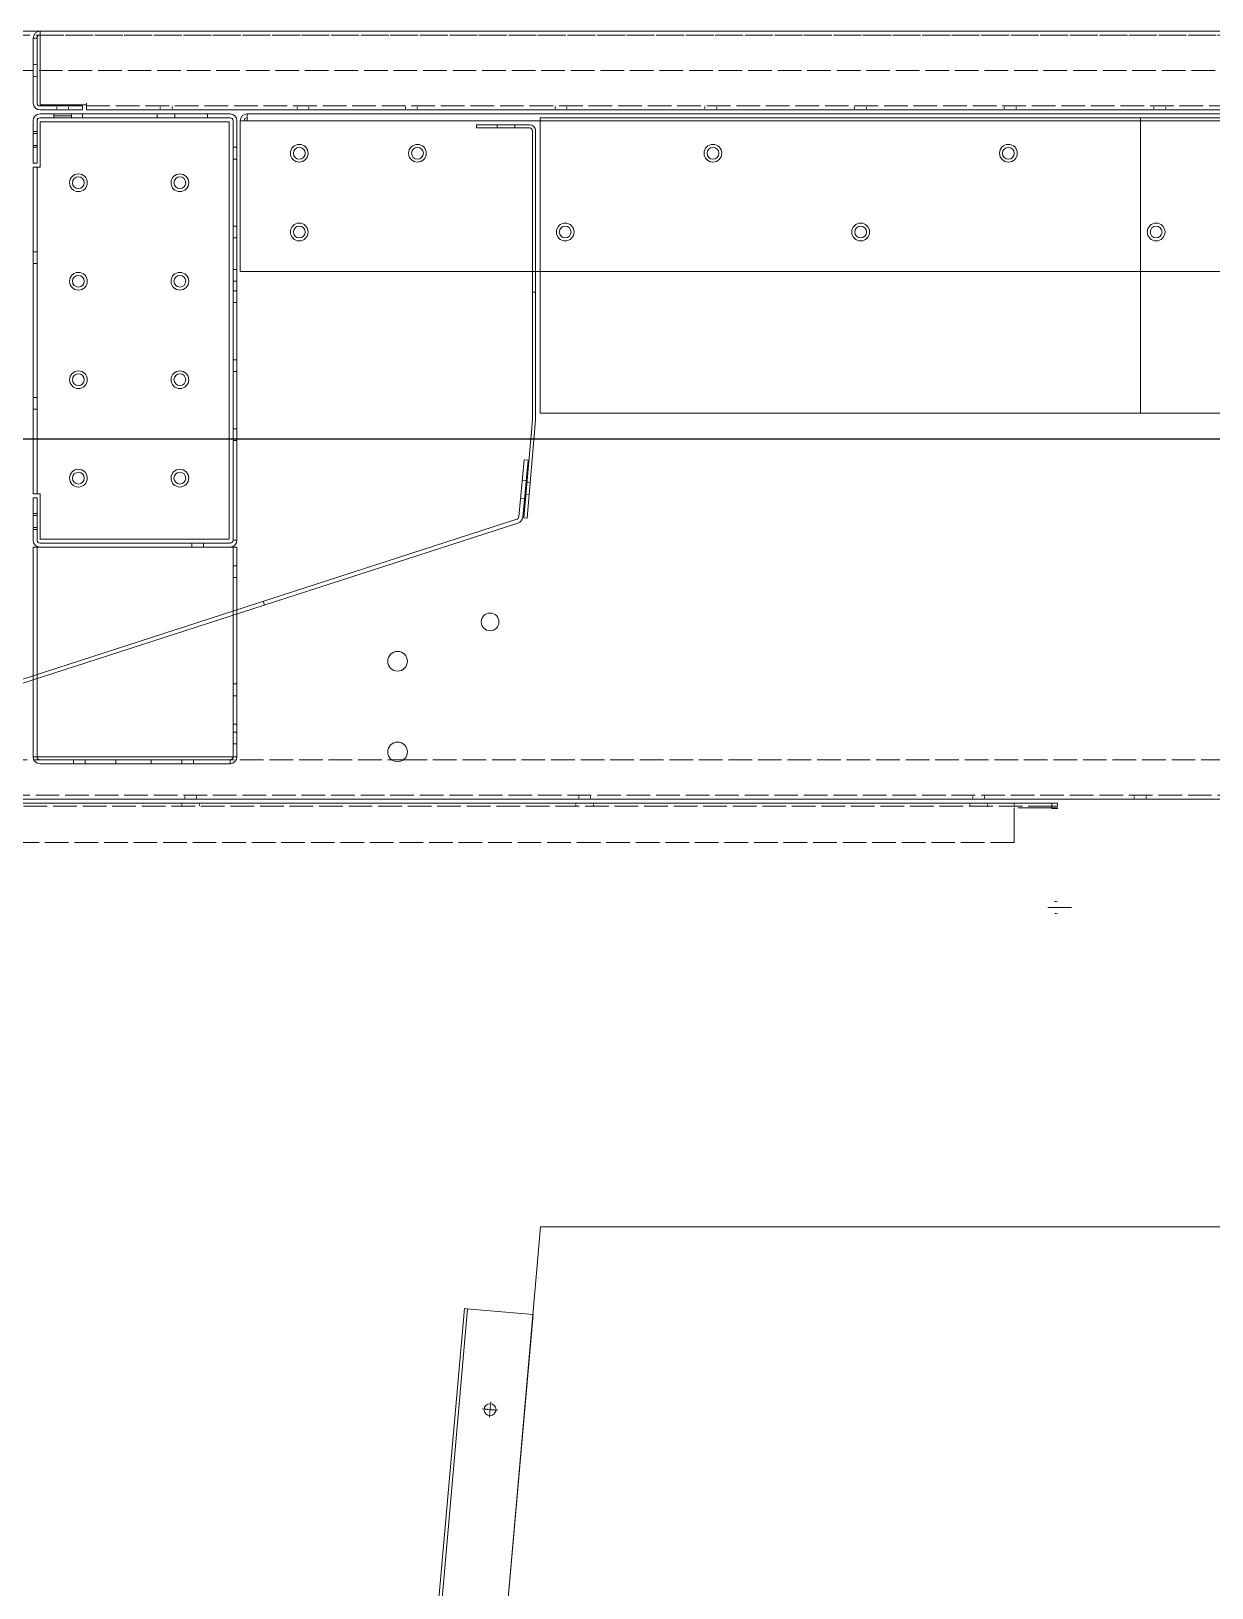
# Model space of a CAD drawing. Header units: millimetres. Extents: x 2023 to 34286, y 1728 to 24542.
# Drawn here: x 16932 to 17532, y 12499 to 13290 of the extents above; entities that cross this region are included whole.
import ezdxf

# ---------------------------------------------------------------- set-up
doc = ezdxf.new("R2010")
doc.units = ezdxf.units.MM
doc.linetypes.add('DASHDOT', pattern=[18.5, 12, -3, 0.5, -3])
doc.linetypes.add('DASHED', pattern=[15, 12, -3])

# ---------------------------------------------------------------- blocks, each defined once
blk = doc.blocks.new('A$C51234923')
at = {"color": 7, "lineweight": 15}
for p, q in [((3.5, 189), (3.5, 212)), ((3.5, 212), (99.5, 212)), ((99.5, 0), (99.5, 212)), ((0, 189), (0, 23)), ((3.5, 189), (0, 189)), ((2, 189), (2, 23)), ((0, 146), (2, 146)), ((0, 140), (2, 140)), ((0, 72), (2, 72)), ((0, 66), (2, 66)), ((3.5, 23), (0, 23)), ((3.5, 0), (3.5, 23)), ((99.5, 0), (3.5, 0))]:
    blk.add_line(p, q, dxfattribs=at)
for centre in [(23, 181), (74.5, 181), (23, 131), (74.5, 131), (23, 81), (74.5, 81), (23, 31), (74.5, 31)]:
    blk.add_circle(centre, 3, dxfattribs=at)
blk = doc.blocks.new('A$C30944BC8')
at = {"color": 7, "lineweight": 13, "ltscale": 0.007292}
for p in [(3.5, 190.24), (0, 186.74)]:
    blk.add_line(p, (3.5, 186.74), dxfattribs=at)
at = {"color": 7, "lineweight": 13}
for p, q in [((1673.5, 190.24), (3.5, 190.24)), ((3.5, 186.74), (1673.5, 186.74)), ((0, 110.24), (1677, 110.24))]:
    blk.add_line(p, q, dxfattribs=at)
at = {"color": 7, "lineweight": 13, "ltscale": 0.159375}
blk.add_line((0, 110.24), (0, 186.74), dxfattribs=at)
at = {"color": 7, "lineweight": 13}
for centre in [(30, 170.24), (90, 170.24), (240, 170.24), (390, 170.24), (30, 130.24), (165, 130.24), (315, 130.24), (465, 130.24)]:
    blk.add_circle(centre, 3, dxfattribs=at)
for radius in [3.5, 1.5]:
    blk.add_arc((3.5, 186.74), radius, 90, 180, dxfattribs=at)
blk = doc.blocks.new('A$C6A4A1024')
at = {"color": 7, "lineweight": 15}
for p, q in [((0, 195), (0, 216.5)), ((2, 195), (2, 216.5)), ((3.5, 220), (100, 220)), ((3.5, 218), (100, 218)), ((10.5, 220), (10.5, 218)), ((10.5, 220), (10.5, 218)), ((10.5, 220), (10.5, 218)), ((10.5, 220), (10.5, 218)), ((10.5, 220), (10.5, 218)), ((10.5, 220), (10.5, 218)), ((10.5, 220), (10.5, 218)), ((10.5, 220), (10.5, 218)), ((10.5, 220), (10.5, 218)), ((10.5, 220), (10.5, 218)), ((10.5, 220), (10.5, 218)), ((10.5, 220), (10.5, 218)), ((10.5, 220), (10.5, 218)), ((10.5, 220), (10.5, 218)), ((10.5, 220), (10.5, 218)), ((10.5, 220), (10.5, 218)), ((10.5, 220), (10.5, 218)), ((10.5, 220), (10.5, 218)), ((10.5, 220), (10.5, 218)), ((10.5, 220), (10.5, 218)), ((10.5, 220), (10.5, 218)), ((10.5, 220), (10.5, 218)), ((10.5, 220), (10.5, 218)), ((10.5, 220), (10.5, 218)), ((10.5, 220), (10.5, 218)), ((10.5, 220), (10.5, 218)), ((10.5, 220), (10.5, 218)), ((10.5, 220), (10.5, 218)), ((10.5, 220), (10.5, 218)), ((10.5, 220), (10.5, 218)), ((10.5, 220), (10.5, 218)), ((10.5, 220), (10.5, 218)), ((10.5, 220), (10.5, 218)), ((10.5, 220), (10.5, 218)), ((10.5, 220), (10.5, 218)), ((10.5, 220), (10.5, 218)), ((10.5, 220), (10.5, 218)), ((10.5, 220), (10.5, 218)), ((10.5, 220), (10.5, 218)), ((10.5, 220), (10.5, 218)), ((10.5, 220), (10.5, 218)), ((10.5, 220), (10.5, 218)), ((10.5, 220), (10.5, 218)), ((10.5, 220), (10.5, 218)), ((10.5, 220), (10.5, 218)), ((10.5, 220), (10.5, 218)), ((10.5, 220), (10.5, 218)), ((10.5, 220), (10.5, 218)), ((19.5, 220), (19.5, 218)), ((19.5, 220), (19.5, 218)), ((19.5, 220), (19.5, 218)), ((19.5, 220), (19.5, 218)), ((19.5, 220), (19.5, 218)), ((19.5, 220), (19.5, 218)), ((19.5, 220), (19.5, 218)), ((19.5, 220), (19.5, 218)), ((19.5, 220), (19.5, 218)), ((19.5, 220), (19.5, 218)), ((19.5, 220), (19.5, 218)), ((19.5, 220), (19.5, 218)), ((19.5, 220), (19.5, 218)), ((19.5, 220), (19.5, 218)), ((19.5, 220), (19.5, 218)), ((19.5, 220), (19.5, 218)), ((19.5, 220), (19.5, 218)), ((19.5, 220), (19.5, 218)), ((19.5, 220), (19.5, 218)), ((19.5, 220), (19.5, 218)), ((19.5, 220), (19.5, 218)), ((19.5, 220), (19.5, 218)), ((19.5, 220), (19.5, 218)), ((19.5, 220), (19.5, 218)), ((19.5, 220), (19.5, 218)), ((19.5, 220), (19.5, 218)), ((19.5, 220), (19.5, 218)), ((19.5, 220), (19.5, 218)), ((19.5, 220), (19.5, 218)), ((19.5, 220), (19.5, 218)), ((19.5, 220), (19.5, 218)), ((19.5, 220), (19.5, 218)), ((19.5, 220), (19.5, 218)), ((19.5, 220), (19.5, 218)), ((19.5, 220), (19.5, 218)), ((19.5, 220), (19.5, 218)), ((19.5, 220), (19.5, 218)), ((19.5, 220), (19.5, 218)), ((19.5, 220), (19.5, 218)), ((19.5, 220), (19.5, 218)), ((19.5, 220), (19.5, 218)), ((19.5, 220), (19.5, 218)), ((19.5, 220), (19.5, 218)), ((19.5, 220), (19.5, 218)), ((19.5, 220), (19.5, 218)), ((19.5, 220), (19.5, 218)), ((19.5, 220), (19.5, 218)), ((19.5, 220), (19.5, 218)), ((25, 220), (25, 218)), ((63, 220), (63, 218)), ((63, 220), (63, 218)), ((63, 220), (63, 218)), ((63, 220), (63, 218)), ((63, 220), (63, 218)), ((63, 220), (63, 218)), ((72, 220), (72, 218)), ((72, 220), (72, 218)), ((72, 220), (72, 218)), ((72, 220), (72, 218)), ((72, 220), (72, 218)), ((72, 220), (72, 218)), ((88.5, 220), (88.5, 218)), ((101.5, 3.5), (101.5, 216.5)), ((103.5, 3.5), (103.5, 216.5)), ((0, 211), (2, 211)), ((0, 211), (2, 211)), ((0, 211), (2, 211)), ((0, 211), (2, 211)), ((0, 211), (2, 211)), ((0, 211), (2, 211)), ((0, 211), (2, 211)), ((0, 211), (2, 211)), ((0, 211), (2, 211)), ((0, 211), (2, 211)), ((0, 211), (2, 211)), ((0, 211), (2, 211)), ((0, 210), (2, 210)), ((0, 210), (2, 210)), ((0, 210), (2, 210)), ((0, 210), (2, 210)), ((0, 210), (2, 210)), ((0, 210), (2, 210)), ((0, 210), (2, 210)), ((0, 210), (2, 210)), ((0, 210), (2, 210)), ((0, 210), (2, 210)), ((0, 210), (2, 210)), ((0, 210), (2, 210)), ((0, 210), (2, 210)), ((0, 210), (2, 210)), ((0, 210), (2, 210)), ((0, 210), (2, 210)), ((0, 210), (2, 210)), ((0, 210), (2, 210)), ((0, 210), (2, 210)), ((0, 210), (2, 210)), ((0, 210), (2, 210)), ((0, 210), (2, 210)), ((0, 210), (2, 210)), ((0, 210), (2, 210)), ((0, 210), (2, 210)), ((0, 210), (2, 210)), ((0, 210), (2, 210)), ((0, 210), (2, 210)), ((0, 210), (2, 210)), ((0, 210), (2, 210)), ((0, 210), (2, 210)), ((0, 204), (2, 204)), ((0, 204), (2, 204)), ((0, 204), (2, 204)), ((0, 204), (2, 204)), ((0, 204), (2, 204)), ((0, 204), (2, 204)), ((0, 204), (2, 204)), ((0, 204), (2, 204)), ((0, 204), (2, 204)), ((0, 204), (2, 204)), ((0, 204), (2, 204)), ((0, 204), (2, 204)), ((0, 204), (2, 204)), ((0, 204), (2, 204)), ((0, 204), (2, 204)), ((0, 204), (2, 204)), ((0, 204), (2, 204)), ((0, 204), (2, 204)), ((0, 204), (2, 204)), ((0, 204), (2, 204)), ((0, 204), (2, 204)), ((0, 204), (2, 204)), ((0, 204), (2, 204)), ((0, 204), (2, 204)), ((0, 204), (2, 204)), ((0, 204), (2, 204)), ((0, 204), (2, 204)), ((0, 204), (2, 204)), ((0, 204), (2, 204)), ((0, 204), (2, 204)), ((0, 204), (2, 204)), ((0, 203), (2, 203)), ((0, 203), (2, 203)), ((0, 203), (2, 203)), ((0, 203), (2, 203)), ((0, 203), (2, 203)), ((0, 203), (2, 203)), ((0, 203), (2, 203)), ((0, 203), (2, 203)), ((0, 203), (2, 203)), ((0, 203), (2, 203)), ((0, 203), (2, 203)), ((0, 203), (2, 203)), ((103.5, 203), (101.5, 203)), ((103.5, 203), (101.5, 203)), ((103.5, 203), (101.5, 203)), ((103.5, 203), (101.5, 203)), ((103.5, 203), (101.5, 203)), ((103.5, 203), (101.5, 203)), ((103.5, 203), (101.5, 203)), ((103.5, 203), (101.5, 203)), ((103.5, 203), (101.5, 203)), ((103.5, 203), (101.5, 203)), ((103.5, 203), (101.5, 203)), ((103.5, 203), (101.5, 203)), ((103.5, 203), (101.5, 203)), ((103.5, 203), (101.5, 203)), ((103.5, 203), (101.5, 203)), ((103.5, 203), (101.5, 203)), ((103.5, 203), (101.5, 203)), ((103.5, 203), (101.5, 203)), ((103.5, 203), (101.5, 203)), ((103.5, 203), (101.5, 203)), ((103.5, 203), (101.5, 203)), ((103.5, 203), (101.5, 203)), ((103.5, 203), (101.5, 203)), ((103.5, 203), (101.5, 203)), ((2, 195), (0, 195)), ((103.5, 197), (101.5, 197)), ((103.5, 197), (101.5, 197)), ((103.5, 197), (101.5, 197)), ((103.5, 197), (101.5, 197)), ((103.5, 197), (101.5, 197)), ((103.5, 197), (101.5, 197)), ((103.5, 197), (101.5, 197)), ((103.5, 197), (101.5, 197)), ((103.5, 197), (101.5, 197)), ((103.5, 197), (101.5, 197)), ((103.5, 197), (101.5, 197)), ((103.5, 197), (101.5, 197)), ((103.5, 197), (101.5, 197)), ((103.5, 197), (101.5, 197)), ((103.5, 197), (101.5, 197)), ((103.5, 197), (101.5, 197)), ((103.5, 197), (101.5, 197)), ((103.5, 197), (101.5, 197)), ((103.5, 197), (101.5, 197)), ((103.5, 197), (101.5, 197)), ((103.5, 197), (101.5, 197)), ((103.5, 197), (101.5, 197)), ((103.5, 197), (101.5, 197)), ((103.5, 197), (101.5, 197)), ((103.5, 163), (101.5, 163)), ((103.5, 163), (101.5, 163)), ((103.5, 163), (101.5, 163)), ((103.5, 163), (101.5, 163)), ((103.5, 163), (101.5, 163)), ((103.5, 163), (101.5, 163)), ((103.5, 163), (101.5, 163)), ((103.5, 163), (101.5, 163)), ((103.5, 163), (101.5, 163)), ((103.5, 163), (101.5, 163)), ((103.5, 163), (101.5, 163)), ((103.5, 163), (101.5, 163)), ((103.5, 163), (101.5, 163)), ((103.5, 163), (101.5, 163)), ((103.5, 163), (101.5, 163)), ((103.5, 163), (101.5, 163)), ((103.5, 163), (101.5, 163)), ((103.5, 163), (101.5, 163)), ((103.5, 163), (101.5, 163)), ((103.5, 163), (101.5, 163)), ((103.5, 163), (101.5, 163)), ((103.5, 163), (101.5, 163)), ((103.5, 163), (101.5, 163)), ((103.5, 163), (101.5, 163)), ((103.5, 163), (101.5, 163)), ((103.5, 163), (101.5, 163)), ((103.5, 163), (101.5, 163)), ((103.5, 157), (101.5, 157)), ((103.5, 157), (101.5, 157)), ((103.5, 157), (101.5, 157)), ((103.5, 157), (101.5, 157)), ((103.5, 157), (101.5, 157)), ((103.5, 157), (101.5, 157)), ((103.5, 157), (101.5, 157)), ((103.5, 157), (101.5, 157)), ((103.5, 157), (101.5, 157)), ((103.5, 157), (101.5, 157)), ((103.5, 157), (101.5, 157)), ((103.5, 157), (101.5, 157)), ((103.5, 157), (101.5, 157)), ((103.5, 157), (101.5, 157)), ((103.5, 157), (101.5, 157)), ((103.5, 157), (101.5, 157)), ((103.5, 157), (101.5, 157)), ((103.5, 157), (101.5, 157)), ((103.5, 157), (101.5, 157)), ((103.5, 157), (101.5, 157)), ((103.5, 157), (101.5, 157)), ((103.5, 157), (101.5, 157)), ((103.5, 157), (101.5, 157)), ((103.5, 157), (101.5, 157)), ((103.5, 157), (101.5, 157)), ((103.5, 157), (101.5, 157)), ((103.5, 157), (101.5, 157)), ((103.5, 141), (101.5, 141)), ((103.5, 141), (101.5, 141)), ((103.5, 141), (101.5, 141)), ((103.5, 141), (101.5, 141)), ((103.5, 141), (101.5, 141)), ((103.5, 141), (101.5, 141)), ((103.5, 141), (101.5, 141)), ((103.5, 141), (101.5, 141)), ((103.5, 135), (101.5, 135)), ((103.5, 135), (101.5, 135)), ((103.5, 135), (101.5, 135)), ((103.5, 135), (101.5, 135)), ((103.5, 135), (101.5, 135)), ((103.5, 135), (101.5, 135)), ((103.5, 135), (101.5, 135)), ((103.5, 135), (101.5, 135)), ((103.5, 130.11), (101.5, 130.11)), ((103.5, 130.11), (101.5, 130.11)), ((103.5, 124.11), (101.5, 124.11)), ((103.5, 124.11), (101.5, 124.11)), ((103.5, 95.11), (101.5, 95.11)), ((103.5, 95.11), (101.5, 95.11)), ((103.5, 89.11), (101.5, 89.11)), ((103.5, 89.11), (101.5, 89.11)), ((103.5, 60.11), (101.5, 60.11)), ((103.5, 60.11), (101.5, 60.11)), ((103.5, 54.11), (101.5, 54.11)), ((103.5, 54.11), (101.5, 54.11)), ((0, 25), (0, 3.5)), ((0, 25), (0, 3.5)), ((2, 25), (0, 25)), ((2, 25), (0, 25)), ((2, 25), (2, 3.5)), ((2, 25), (2, 3.5)), ((0, 17), (2, 17)), ((0, 17), (2, 17)), ((0, 17), (2, 17)), ((0, 17), (2, 17)), ((0, 17), (2, 17)), ((0, 17), (2, 17)), ((0, 17), (2, 17)), ((0, 17), (2, 17)), ((0, 17), (2, 17)), ((0, 17), (2, 17)), ((0, 17), (2, 17)), ((0, 17), (2, 17)), ((0, 16), (2, 16)), ((0, 16), (2, 16)), ((0, 16), (2, 16)), ((0, 16), (2, 16)), ((0, 16), (2, 16)), ((0, 16), (2, 16)), ((0, 16), (2, 16)), ((0, 16), (2, 16)), ((0, 16), (2, 16)), ((0, 16), (2, 16)), ((0, 16), (2, 16)), ((0, 16), (2, 16)), ((0, 16), (2, 16)), ((0, 16), (2, 16)), ((0, 16), (2, 16)), ((0, 16), (2, 16)), ((0, 16), (2, 16)), ((0, 16), (2, 16)), ((0, 16), (2, 16)), ((0, 16), (2, 16)), ((0, 16), (2, 16)), ((0, 16), (2, 16)), ((0, 16), (2, 16)), ((0, 16), (2, 16)), ((0, 16), (2, 16)), ((0, 16), (2, 16)), ((0, 10), (2, 10)), ((0, 10), (2, 10)), ((0, 10), (2, 10)), ((0, 10), (2, 10)), ((0, 10), (2, 10)), ((0, 10), (2, 10)), ((0, 10), (2, 10)), ((0, 10), (2, 10)), ((0, 10), (2, 10)), ((0, 10), (2, 10)), ((0, 10), (2, 10)), ((0, 10), (2, 10)), ((0, 10), (2, 10)), ((0, 10), (2, 10)), ((0, 10), (2, 10)), ((0, 10), (2, 10)), ((0, 10), (2, 10)), ((0, 10), (2, 10)), ((0, 10), (2, 10)), ((0, 10), (2, 10)), ((0, 10), (2, 10)), ((0, 10), (2, 10)), ((0, 10), (2, 10)), ((0, 10), (2, 10)), ((0, 10), (2, 10)), ((0, 10), (2, 10)), ((0, 9), (2, 9)), ((0, 9), (2, 9)), ((0, 9), (2, 9)), ((0, 9), (2, 9)), ((0, 9), (2, 9)), ((0, 9), (2, 9)), ((0, 9), (2, 9)), ((0, 9), (2, 9)), ((0, 9), (2, 9)), ((0, 9), (2, 9)), ((0, 9), (2, 9)), ((0, 9), (2, 9)), ((3.5, 2), (100, 2)), ((100, 2), (3.5, 2)), ((3.5, 0), (100, 0)), ((3.5, 0), (100, 0)), ((80.5, 0), (80.5, 2)), ((80.5, 0), (80.5, 2)), ((80.5, 0), (80.5, 2)), ((80.5, 0), (80.5, 2)), ((80.5, 0), (80.5, 2)), ((80.5, 0), (80.5, 2)), ((80.5, 0), (80.5, 2)), ((80.5, 0), (80.5, 2)), ((80.5, 0), (80.5, 2)), ((80.5, 0), (80.5, 2)), ((86.5, 0), (86.5, 2)), ((86.5, 0), (86.5, 2)), ((86.5, 0), (86.5, 2)), ((86.5, 0), (86.5, 2)), ((86.5, 0), (86.5, 2)), ((86.5, 0), (86.5, 2)), ((86.5, 0), (86.5, 2)), ((86.5, 0), (86.5, 2)), ((86.5, 0), (86.5, 2)), ((86.5, 0), (86.5, 2)), ((103.5, 3.5), (101.5, 3.5))]:
    blk.add_line(p, q, dxfattribs=at)
for centre, radius, start, end in [((3.5, 216.5), 3.5, 90, 179.99999), ((3.5, 216.5), 1.5, 90, 179.99999), ((100, 216.5), 3.5, 0, 90), ((100, 216.5), 1.5, 0, 90), ((3.5, 3.5), 3.5, 180.00001, 270), ((3.5, 3.5), 1.5, 180.00001, 270), ((100, 3.5), 3.5, 270, 0), ((100, 3.5), 1.5, 270, 0)]:
    blk.add_arc(centre, radius, start, end, dxfattribs=at)
blk = doc.blocks.new('A$C7B6532BF')
at = {"color": 5, "lineweight": 5}
for p, q in [((239.09, 2732.76), (0, 0)), ((848.69, 2732.76), (239.09, 2732.76))]:
    blk.add_line(p, q, dxfattribs=at)
blk = doc.blocks.new('A$C493D0A01')
at = {"lineweight": 5}
blk.add_blockref('A$C7B6532BF', (0, 0), dxfattribs=at)
blk = doc.blocks.new('A$C7AFD6E2C')
at = {"color": 7, "lineweight": 13}
for p, q in [((1778.5, 40), (3.5, 40)), ((1755, 0), (27, 0))]:
    blk.add_line(p, q, dxfattribs=at)
at = {"color": 7, "lineweight": 13, "ltscale": 0.007292}
blk.add_line((1778.5, 36.5), (1778.5, 40), dxfattribs=at)
at = {"color": 7, "linetype": 'DASHED', "lineweight": 13}
for p, q in [((1778.5, 38), (3.5, 38)), ((1755, 2), (27, 2))]:
    blk.add_line(p, q, dxfattribs=at)
at = {"color": 7, "lineweight": 13, "ltscale": 0.070833}
blk.add_line((1778.5, 2.5), (1778.5, 36.5), dxfattribs=at)
at = {"color": 7, "lineweight": 13, "ltscale": 0.004167}
for p, q in [((1780, 36.5), (1782, 36.5)), ((1757, 2), (1757, 0))]:
    blk.add_line(p, q, dxfattribs=at)
at = {"color": 7, "lineweight": 13, "ltscale": 0.06875}
for p, q in [((1780, 36.5), (1780, 3.5)), ((1782, 3.5), (1782, 36.5))]:
    blk.add_line(p, q, dxfattribs=at)
at = {"color": 7, "linetype": 'DASHED', "lineweight": 13, "ltscale": 0.004167}
for p, q in [((1780, 23), (1782, 23)), ((1780, 23), (1782, 23)), ((1780, 23), (1782, 23)), ((1780, 23), (1782, 23)), ((1780, 23), (1782, 23)), ((1780, 23), (1782, 23)), ((1780, 23), (1782, 23)), ((1780, 23), (1782, 23)), ((1780, 17), (1782, 17)), ((1780, 17), (1782, 17)), ((1780, 17), (1782, 17)), ((1780, 17), (1782, 17)), ((1780, 17), (1782, 17)), ((1780, 17), (1782, 17)), ((1780, 17), (1782, 17)), ((1780, 17), (1782, 17)), ((1207, 2), (1207, 0)), ((1207, 2), (1207, 0)), ((1213, 2), (1213, 0)), ((1213, 2), (1213, 0)), ((1283, 2), (1283, 0)), ((1283, 2), (1283, 0)), ((1289, 2), (1289, 0)), ((1289, 2), (1289, 0)), ((1359, 2), (1359, 0)), ((1359, 2), (1359, 0)), ((1365, 2), (1365, 0)), ((1365, 2), (1365, 0)), ((1435, 2), (1435, 0)), ((1435, 2), (1435, 0)), ((1441, 2), (1441, 0)), ((1441, 2), (1441, 0)), ((1511, 2), (1511, 0)), ((1511, 2), (1511, 0)), ((1517, 2), (1517, 0)), ((1517, 2), (1517, 0)), ((1587, 2), (1587, 0)), ((1587, 2), (1587, 0)), ((1593, 2), (1593, 0)), ((1593, 2), (1593, 0)), ((1642, 2), (1642, 0)), ((1642, 2), (1642, 0)), ((1648, 2), (1648, 0)), ((1648, 2), (1648, 0)), ((1711.5, 2), (1711.5, 0)), ((1711.5, 2), (1711.5, 0)), ((1717.5, 2), (1717.5, 0)), ((1717.5, 2), (1717.5, 0)), ((1764, 2), (1764, 0)), ((1764, 2), (1764, 0)), ((1764, 2), (1764, 0)), ((1764, 2), (1764, 0)), ((1764, 2), (1764, 0)), ((1764, 2), (1764, 0)), ((1764, 2), (1764, 0)), ((1764, 2), (1764, 0)), ((1764, 2), (1764, 0)), ((1764, 2), (1764, 0)), ((1764, 2), (1764, 0)), ((1764, 2), (1764, 0)), ((1764, 2), (1764, 0)), ((1764, 2), (1764, 0)), ((1764, 2), (1764, 0)), ((1764, 2), (1764, 0)), ((1770, 2), (1770, 0)), ((1770, 2), (1770, 0)), ((1770, 2), (1770, 0)), ((1770, 2), (1770, 0)), ((1770, 2), (1770, 0)), ((1770, 2), (1770, 0)), ((1770, 2), (1770, 0)), ((1770, 2), (1770, 0)), ((1770, 2), (1770, 0)), ((1770, 2), (1770, 0)), ((1770, 2), (1770, 0)), ((1770, 2), (1770, 0)), ((1770, 2), (1770, 0)), ((1770, 2), (1770, 0)), ((1770, 2), (1770, 0)), ((1770, 2), (1770, 0))]:
    blk.add_line(p, q, dxfattribs=at)
at = {"color": 7, "linetype": 'DASHED', "lineweight": 13, "ltscale": 0.002083}
blk.add_line((1755, 3.5), (1755, 2.5), dxfattribs=at)
at = {"color": 7, "lineweight": 13, "ltscale": 0.002083}
blk.add_line((1755, 2.5), (1755, 3.5), dxfattribs=at)
at = {"color": 7, "lineweight": 13, "ltscale": 0.005208}
blk.add_line((1755, 2.5), (1755, 0), dxfattribs=at)
at = {"color": 7, "lineweight": 13, "ltscale": 0.048958}
blk.add_line((1755, 2.5), (1778.5, 2.5), dxfattribs=at)
at = {"color": 7, "lineweight": 13, "ltscale": 0.044792}
for p, q in [((1778.5, 2), (1757, 2)), ((1778.5, 0), (1757, 0))]:
    blk.add_line(p, q, dxfattribs=at)
at = {"color": 7, "lineweight": 13}
for centre, radius, start, end in [((1778.5, 36.5), 3.5, 0, 90), ((1778.5, 36.5), 1.5, 360, 90), ((1778.5, 3.5), 3.5, 270, 360), ((1778.5, 3.5), 1.5, 270, 0)]:
    blk.add_arc(centre, radius, start, end, dxfattribs=at)
blk = doc.blocks.new('A$C244D7E91')
at = {"color": 7, "lineweight": 15}
for p, q in [((0, 3.5), (0, 110)), ((3.5, 110), (0, 110)), ((2, 3.5), (2, 110)), ((3.5, 110), (100, 110)), ((103.5, 110), (100, 110)), ((101.5, 3.5), (101.5, 110)), ((103.5, 3.5), (103.5, 110)), ((103.5, 100.5), (101.5, 100.5)), ((103.5, 100.5), (101.5, 100.5)), ((103.5, 94.5), (101.5, 94.5)), ((103.5, 94.5), (101.5, 94.5)), ((103.5, 40.5), (101.5, 40.5)), ((103.5, 40.5), (101.5, 40.5)), ((103.5, 34.5), (101.5, 34.5)), ((103.5, 34.5), (101.5, 34.5)), ((101.5, 20), (103.5, 20)), ((103.5, 16), (101.5, 16)), ((103.5, 16), (101.5, 16)), ((103.5, 16), (101.5, 16)), ((103.5, 16), (101.5, 16)), ((103.5, 16), (101.5, 16)), ((103.5, 10), (101.5, 10)), ((103.5, 10), (101.5, 10)), ((103.5, 10), (101.5, 10)), ((103.5, 10), (101.5, 10)), ((103.5, 10), (101.5, 10)), ((3.5, 3.5), (0, 3.5)), ((100, 3.5), (3.5, 3.5)), ((100, 2), (3.5, 2)), ((100, 0), (3.5, 0)), ((20.5, 0), (20.5, 2)), ((20.5, 0), (20.5, 2)), ((26.5, 0), (26.5, 2)), ((26.5, 0), (26.5, 2)), ((42, 0), (42, 2)), ((60, 0), (60, 2)), ((75.5, 0), (75.5, 2)), ((75.5, 0), (75.5, 2)), ((81.5, 0), (81.5, 2)), ((81.5, 0), (81.5, 2)), ((103.5, 3.5), (100, 3.5)), ((100, 2), (100, 0))]:
    blk.add_line(p, q, dxfattribs=at)
for centre, radius, start, end in [((3.5, 3.5), 3.5, 180.00001, 270), ((3.5, 3.5), 1.5, 180.00001, 270), ((100, 3.5), 3.5, 270, 0), ((100, 3.5), 1.5, 270, 0)]:
    blk.add_arc(centre, radius, start, end, dxfattribs=at)
blk = doc.blocks.new('A$C7EF54F26')
at = {"color": 7, "lineweight": 15}
for p, q in [((431.66, 245.91), (433.66, 245.91)), ((431.66, 216.89), (431.66, 245.91)), ((433.66, 216.89), (433.66, 245.91)), ((431.66, 235.41), (433.66, 235.41)), ((431.66, 235.41), (433.66, 235.41)), ((431.66, 235.41), (433.66, 235.41)), ((431.66, 235.41), (433.66, 235.41)), ((431.66, 235.41), (433.66, 235.41)), ((431.66, 235.41), (433.66, 235.41)), ((431.66, 235.41), (433.66, 235.41)), ((431.66, 235.41), (433.66, 235.41)), ((431.66, 235.41), (433.66, 235.41)), ((431.66, 235.41), (433.66, 235.41)), ((431.66, 235.41), (433.66, 235.41)), ((431.66, 226.41), (433.66, 226.41)), ((431.66, 226.41), (433.66, 226.41)), ((431.66, 226.41), (433.66, 226.41)), ((431.66, 226.41), (433.66, 226.41)), ((431.66, 226.41), (433.66, 226.41)), ((431.66, 226.41), (433.66, 226.41)), ((431.66, 226.41), (433.66, 226.41)), ((431.66, 226.41), (433.66, 226.41)), ((431.66, 226.41), (433.66, 226.41)), ((431.66, 226.41), (433.66, 226.41)), ((431.66, 226.41), (433.66, 226.41)), ((2.12, 30.92), (430.75, 215.52)), ((2.91, 29.08), (431.54, 213.68)), ((306.56, 162.03), (307.35, 160.19)), ((176.95, 106.21), (177.74, 104.37)), ((0, 27.68), (0.15, 0)), ((2, 27.69), (2.15, 0.01)), ((2.04, 19.51), (0.04, 19.5)), ((2.04, 19.51), (0.04, 19.5)), ((2.04, 19.51), (0.04, 19.5)), ((2.04, 19.51), (0.04, 19.5)), ((2.04, 19.51), (0.04, 19.5)), ((2.04, 19.51), (0.04, 19.5)), ((2.04, 19.51), (0.04, 19.5)), ((2.04, 19.51), (0.04, 19.5)), ((2.04, 19.51), (0.04, 19.5)), ((2.04, 19.51), (0.04, 19.5)), ((2.04, 19.51), (0.04, 19.5)), ((2.09, 10.51), (0.09, 10.5)), ((2.09, 10.51), (0.09, 10.5)), ((2.09, 10.51), (0.09, 10.5)), ((2.09, 10.51), (0.09, 10.5)), ((2.09, 10.51), (0.09, 10.5)), ((2.09, 10.51), (0.09, 10.5)), ((2.09, 10.51), (0.09, 10.5)), ((2.09, 10.51), (0.09, 10.5)), ((2.09, 10.51), (0.09, 10.5)), ((2.09, 10.51), (0.09, 10.5)), ((2.09, 10.51), (0.09, 10.5)), ((0.15, 0), (2.15, 0.01))]:
    blk.add_line(p, q, dxfattribs=at)
for centre, radius, start, end in [((430.16, 216.89), 1.5, 293.3, 0), ((430.16, 216.89), 3.5, 293.3, 0), ((3.5, 27.7), 3.5, 113.3, 180.3), ((3.5, 27.7), 1.5, 113.3, 180.3)]:
    blk.add_arc(centre, radius, start, end, dxfattribs=at)
blk = doc.blocks.new('A$C21967578')
at = {"color": 7, "lineweight": 15}
for p, q in [((0, 199.81), (26.9, 199.81)), ((0, 199.81), (0, 198.21)), ((0, 198.21), (26.9, 198.21)), ((10.5, 198.21), (10.5, 199.81)), ((10.5, 198.21), (10.5, 199.81)), ((10.5, 198.21), (10.5, 199.81)), ((10.5, 198.21), (10.5, 199.81)), ((10.5, 198.21), (10.5, 199.81)), ((10.5, 198.21), (10.5, 199.81)), ((10.5, 198.21), (10.5, 199.81)), ((10.5, 198.21), (10.5, 199.81)), ((10.5, 198.21), (10.5, 199.81)), ((10.5, 198.21), (10.5, 199.81)), ((10.5, 198.21), (10.5, 199.81)), ((10.5, 198.21), (10.5, 199.81)), ((10.5, 198.21), (10.5, 199.81)), ((10.5, 198.21), (10.5, 199.81)), ((10.5, 198.21), (10.5, 199.81)), ((19.5, 198.21), (19.5, 199.81)), ((19.5, 198.21), (19.5, 199.81)), ((19.5, 198.21), (19.5, 199.81)), ((19.5, 198.21), (19.5, 199.81)), ((19.5, 198.21), (19.5, 199.81)), ((19.5, 198.21), (19.5, 199.81)), ((19.5, 198.21), (19.5, 199.81)), ((19.5, 198.21), (19.5, 199.81)), ((19.5, 198.21), (19.5, 199.81)), ((19.5, 198.21), (19.5, 199.81)), ((19.5, 198.21), (19.5, 199.81)), ((19.5, 198.21), (19.5, 199.81)), ((19.5, 198.21), (19.5, 199.81)), ((19.5, 198.21), (19.5, 199.81)), ((19.5, 198.21), (19.5, 199.81)), ((28.4, 196.71), (28.4, 49.88)), ((30, 49.81), (30, 196.71)), ((30, 114.81), (28.4, 114.81)), ((28.4, 49.88), (24.05, 0.14)), ((30, 49.81), (25.64, 0)), ((25.62, 18.07), (27.21, 17.93)), ((25.62, 18.07), (27.21, 17.93)), ((25.62, 18.07), (27.21, 17.93)), ((25.62, 18.07), (27.21, 17.93)), ((25.62, 18.07), (27.21, 17.93)), ((25.62, 18.07), (27.21, 17.93)), ((25.62, 18.07), (27.21, 17.93)), ((25.62, 18.07), (27.21, 17.93)), ((25.62, 18.07), (27.21, 17.93)), ((25.62, 18.07), (27.21, 17.93)), ((25.62, 18.07), (27.21, 17.93)), ((25.09, 12.09), (26.69, 11.95)), ((25.09, 12.09), (26.69, 11.95)), ((25.09, 12.09), (26.69, 11.95)), ((25.09, 12.09), (26.69, 11.95)), ((25.09, 12.09), (26.69, 11.95)), ((25.09, 12.09), (26.69, 11.95)), ((25.09, 12.09), (26.69, 11.95)), ((25.09, 12.09), (26.69, 11.95)), ((25.09, 12.09), (26.69, 11.95)), ((25.09, 12.09), (26.69, 11.95)), ((25.09, 12.09), (26.69, 11.95)), ((24.05, 0.14), (25.64, 0))]:
    blk.add_line(p, q, dxfattribs=at)
for radius, start in [(3.1, 360), (1.5, 0)]:
    blk.add_arc((26.9, 196.71), radius, start, 90, dxfattribs=at)
blk = doc.blocks.new('A$C7AF137E1')
at = {"color": 7, "lineweight": 13}
for p, q in [((2700, 35), (0, 35)), ((2700, 33.4), (0, 33.4)), ((2700, 0), (0, 0))]:
    blk.add_line(p, q, dxfattribs=at)
at = {"color": 7, "lineweight": 13, "ltscale": 0.004}
blk.add_line((2700, 35), (2700, 33.4), dxfattribs=at)
at = {"color": 7, "lineweight": 13, "ltscale": 0.00375}
blk.add_line((2700, 31.9), (2700, 33.4), dxfattribs=at)
at = {"color": 7, "lineweight": 13, "ltscale": 0.07975}
blk.add_line((2700, 31.9), (2700, 0), dxfattribs=at)
at = {"color": 7, "linetype": 'DASHDOT', "lineweight": 13, "ltscale": 0.0195}
for p, q in [((2653.9, 17.5), (2646.1, 17.5)), ((2650, 21.4), (2650, 13.6))]:
    blk.add_line(p, q, dxfattribs=at)
at = {"color": 7, "lineweight": 13}
blk.add_circle((2650, 17.5), 3, dxfattribs=at)
blk = doc.blocks.new('1')
at = {"color": 7, "lineweight": 13}
for p, q in [((18866.51, 13289.74), (16369.91, 13289.74)), ((18866.51, 12899.74), (16369.91, 12899.74)), ((17450.41, 12897.74), (16371.01, 12897.74))]:
    blk.add_line(p, q, dxfattribs=at)
at = {"color": 7, "linetype": 'DASHED', "lineweight": 13}
for p, q in [((18866.51, 13287.74), (16369.91, 13287.74)), ((18748.21, 13269.74), (16920.21, 13269.74)), ((16618.21, 12919.74), (17115.21, 12919.74)), ((17121.21, 12919.74), (18618.21, 12919.74)), ((18866.51, 12901.74), (16369.91, 12901.74)), ((17450.41, 12896.14), (16371.01, 12896.14)), ((17431.21, 12877.74), (16713.21, 12877.74))]:
    blk.add_line(p, q, dxfattribs=at)
at = {"lineweight": 5}
blk.add_line((16943.71, 13246.74), (16952.71, 13246.74), dxfattribs=at)
blk.add_line((16729.21, 13082.74), (18355.87, 13082.74))
at = {"color": 7, "lineweight": 13, "ltscale": 0.01875}
blk.add_line((17115.21, 12919.74), (17121.21, 12919.74), dxfattribs=at)
at = {"color": 7, "linetype": 'DASHED', "lineweight": 13, "ltscale": 0.00625}
for p, q in [((17010.21, 12901.74), (17010.21, 12899.74)), ((17016.21, 12901.74), (17016.21, 12899.74)), ((17210.21, 12901.74), (17210.21, 12899.74)), ((17216.21, 12901.74), (17216.21, 12899.74)), ((17410.21, 12901.74), (17410.21, 12899.74)), ((17416.21, 12901.74), (17416.21, 12899.74)), ((17492.21, 12901.74), (17492.21, 12899.74)), ((17498.21, 12901.74), (17498.21, 12899.74))]:
    blk.add_line(p, q, dxfattribs=at)
at = {"color": 7, "linetype": 'DASHED', "lineweight": 13, "ltscale": 0.005}
for p, q in [((17008.71, 12896.14), (17008.71, 12897.74)), ((17017.71, 12896.14), (17017.71, 12897.74)), ((17208.71, 12896.14), (17208.71, 12897.74)), ((17217.71, 12896.14), (17217.71, 12897.74)), ((17408.71, 12896.14), (17408.71, 12897.74)), ((17417.71, 12896.14), (17417.71, 12897.74)), ((17431.21, 12897.74), (17431.21, 12896.14)), ((17453.21, 12847.74), (17451.61, 12847.74)), ((17453.21, 12841.74), (17451.61, 12841.74))]:
    blk.add_line(p, q, dxfattribs=at)
at = {"color": 7, "linetype": 'DASHED', "lineweight": 13, "ltscale": 0.00375}
blk.add_line((17431.21, 12896.14), (17431.21, 12894.94), dxfattribs=at)
at = {"color": 7, "linetype": 'DASHED', "lineweight": 13, "ltscale": 0.05375}
for p, q in [((17431.21, 12894.94), (17431.21, 12877.74)), ((17433.21, 12895.24), (17450.41, 12895.24))]:
    blk.add_line(p, q, dxfattribs=at)
at = {"color": 7, "lineweight": 13, "ltscale": 0.00875}
for p, q in [((17450.41, 12894.94), (17450.41, 12897.74)), ((17453.21, 12894.94), (17450.41, 12894.94))]:
    blk.add_line(p, q, dxfattribs=at)
at = {"color": 7, "lineweight": 13, "ltscale": 0.009063}
for p, q in [((17453.21, 12897.74), (17450.41, 12897.74)), ((17453.21, 12896.14), (17450.41, 12896.14))]:
    blk.add_line(p, q, dxfattribs=at)
at = {"color": 7, "lineweight": 13, "ltscale": 0.005}
for p, q in [((17450.41, 12897.74), (17450.41, 12896.14)), ((17453.21, 12895.24), (17451.61, 12895.24)), ((17453.21, 12897.74), (17453.21, 12896.14))]:
    blk.add_line(p, q, dxfattribs=at)
at = {"color": 7, "lineweight": 13, "ltscale": 0.00375}
blk.add_line((17450.41, 12895.24), (17451.61, 12895.24), dxfattribs=at)
at = {"color": 7, "lineweight": 13, "ltscale": 0.0009375}
for p, q in [((17451.61, 12895.24), (17451.61, 12894.94)), ((17453.21, 12895.24), (17453.21, 12894.94))]:
    blk.add_line(p, q, dxfattribs=at)
at = {"color": 1, "lineweight": 5}
blk.add_line((17448.41, 12844.74), (17460.41, 12844.74), dxfattribs=at)
at = {"color": 5, "lineweight": 5}
for points in [[(17190.63, 13095.74), (17495.43, 13095.74), (17495.43, 13245.74), (17190.63, 13245.74)], [(17495.43, 13095.74), (17800.23, 13095.74), (17800.23, 13245.74), (17495.43, 13245.74)]]:
    blk.add_lwpolyline(points, close=True, dxfattribs=at)
at = {"color": 7, "lineweight": 13}
for centre, radius in [((17068.33, 13227.74), 4.5), ((17128.33, 13227.74), 4.5), ((17278.33, 13227.74), 4.5), ((17428.33, 13227.74), 4.5), ((16956.21, 13212.74), 4.5), ((17007.71, 13212.74), 4.5), ((17068.33, 13187.74), 4.5), ((17203.33, 13187.74), 4.5), ((17353.33, 13187.74), 4.5), ((17503.33, 13187.74), 4.5), ((16956.21, 13162.74), 4.5), ((17007.71, 13162.74), 4.5), ((16956.21, 13112.74), 4.5), ((17007.71, 13112.74), 4.5), ((16956.21, 13062.74), 4.5), ((17007.71, 13062.74), 4.5), ((17165.21, 12989.74), 4.5), ((17118.21, 12969.74), 5), ((17118.21, 12923.74), 5)]:
    blk.add_circle(centre, radius, dxfattribs=at)
at = {"lineweight": 5, "xscale": -1}
blk.add_blockref('A$C7AFD6E2C', (18715.23, 13249.74), dxfattribs=at)
at = {"lineweight": 5}
for name, p in [('A$C6A4A1024', (16933.21, 13027.74)), ('A$C51234923', (16933.21, 13031.74)), ('A$C30944BC8', (17038.33, 13057.49)), ('A$C21967578', (17158.33, 13042.38)), ('A$C244D7E91', (16933.21, 12917.74)), ('A$C493D0A01', (16951.71, 9949.74))]:
    blk.add_blockref(name, p, dxfattribs=at)
for name, p, rotation in [('A$C7EF54F26', (16729.71, 12867.53), 354.6349260590812), ('A$C7AF137E1', (16951.68, 9948.3), 85.0001035662264)]:
    blk.add_blockref(name, p, dxfattribs=dict(at, rotation=rotation))

msp = doc.modelspace()

# ---------------------------------------------------------------- block references
msp.add_blockref('1', (0, 0))

doc.saveas('drawing.dxf')
